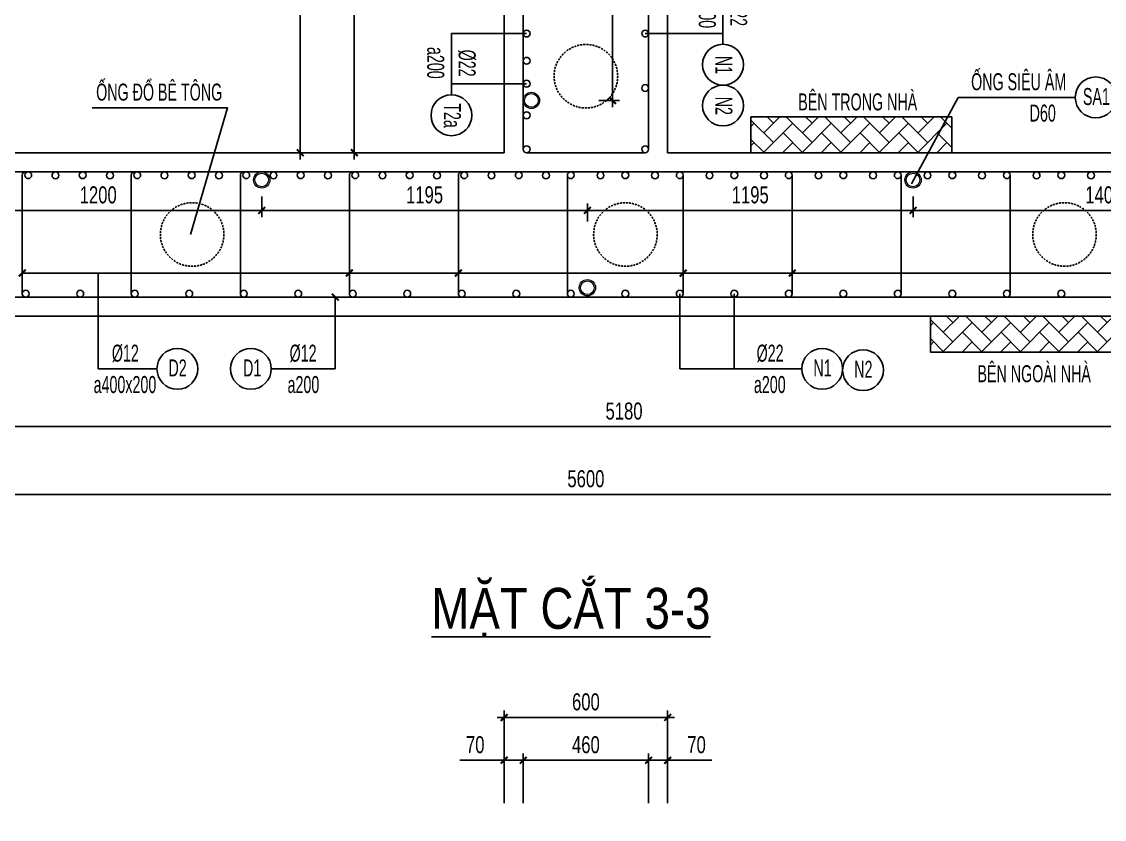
# Model space of a CAD drawing. Header units: millimetres. Extents: x -147841 to 368790, y -162721 to 84261.
# Drawn here: x 252270 to 256243, y -106450 to -103522 of the extents above; entities that cross this region are included whole.
import ezdxf
from ezdxf.enums import TextEntityAlignment as Align

# ---------------------------------------------------------------- set-up
doc = ezdxf.new("R2010")
doc.units = ezdxf.units.MM
doc.header["$LTSCALE"] = 1000
doc.header["$MEASUREMENT"] = 0
doc.header["$PDMODE"] = 1
doc.header["$PDSIZE"] = -10
doc.linetypes.add('HIDDEN', pattern=[0.375, 0.25, -0.125])
doc.layers.get('0').update_dxf_attribs({"linetype": 'CONTINUOUS', "lineweight": 18})
doc.layers.get('DEFPOINTS').update_dxf_attribs({"color": 5, "linetype": 'CONTINUOUS', "lineweight": 18})
for name, color, linetype, lineweight in [('0-THAY', 7, 'CONTINUOUS', 18), ('ccu11-Dim', 8, 'CONTINUOUS', 18), ('DIM', 8, 'CONTINUOUS', 18)]:
    doc.layers.add(name, color=color, linetype=linetype, lineweight=lineweight)
for name, color, linetype in [('ccu11-Hatch', 250, 'CONTINUOUS'), ('ccu11-Manh', 8, 'CONTINUOUS'), ('ccu11-Thep', 4, 'CONTINUOUS'), ('ccu11-Thepdai', 6, 'CONTINUOUS'), ('KC-Cotthep', 8, 'CONTINUOUS'), ('KC-Dim', 8, 'CONTINUOUS'), ('KC-Manh', 8, 'CONTINUOUS'), ('KC-Text', 31, 'CONTINUOUS'), ('KC-Thay', 7, 'CONTINUOUS')]:
    doc.layers.add(name, color=color, linetype=linetype)
doc.styles.add('ARIAL', font='arial.ttf', dxfattribs={"width": 0.7})
doc.styles.add('ccu11-dim', font='vnsimli.shx', dxfattribs={"width": 0.65, "bigfont": 'bigfont.shx'})
doc.dimstyles.new('2.5-25', dxfattribs={"dimscale": 25, "dimtxt": 2.5, "dimasz": 1, "dimexe": 1, "dimexo": 2, "dimgap": 1, "dimtad": 1, "dimdec": 1, "dimrnd": 5, "dimdsep": 46, "dimtxsty": 'ARIAL', "dimblk": 'ARCHTICK', "dimcen": -1, "dimdle": 1, "dimclrd": 256, "dimclre": 256, "dimclrt": 3, "dimadec": 0, "dimazin": 2, "dimtfac": 0.1, "dimtdec": 1, "dimtmove": 0, "dimatfit": 1, "dimldrblk": 'ARCHTICK', "dimfxl": 1, "dimtvp": 0.833333, "dimtfill": 1, "dimtolj": 1, "dimtzin": 12, "dimarcsym": 0})
doc.dimstyles.new('ccu11-100x4', dxfattribs={"dimscale": 100, "dimtxt": 2.5, "dimasz": 1, "dimexe": 1, "dimexo": 2, "dimgap": 1, "dimtad": 1, "dimdec": 0, "dimlfac": 0.25, "dimdsep": 46, "dimtxsty": 'ccu11-dim', "dimblk": 'ARCHTICK', "dimcen": -1, "dimdle": 1, "dimclrd": 256, "dimclre": 256, "dimclrt": 31, "dimadec": 0, "dimazin": 2, "dimtfac": 0.1, "dimtdec": 0, "dimtmove": 0, "dimatfit": 1, "dimldrblk": 'ARCHTICK', "dimfxl": 1, "dimtvp": 0.833333, "dimtolj": 1, "dimtzin": 12, "dimarcsym": 0})

# ---------------------------------------------------------------- blocks, each defined once
blk = doc.blocks.new('_ARCHTICK')
at = {"color": 0, "linetype": 'ByBlock', "const_width": 0.3}
blk.add_lwpolyline([(-0.5, -0.5), (0.5, 0.5)], dxfattribs=at)
blk = doc.blocks.new('*D458')
at = {"layer": 'DEFPOINTS', "color": 0, "linetype": 'ByBlock', "ltscale": 30, "transparency": 16777216}
for p in [(251890.6, -104759.7), (257070.6, -104759.7), (257070.6, -105008.4)]:
    blk.add_point(p, dxfattribs=at)
at = {"layer": 'KC-Dim', "linetype": 'ByBlock', "lineweight": -2, "ltscale": 30, "transparency": 16777216}
for p, q in [((251890.6, -104809.7), (251890.6, -105033.4)), ((257070.6, -104809.7), (257070.6, -105033.4)), ((251865.6, -105008.4), (257095.6, -105008.4))]:
    blk.add_line(p, q, dxfattribs=at)
at = {"layer": 'KC-Dim', "linetype": 'ByBlock', "lineweight": -2, "ltscale": 30, "transparency": 16777216, "xscale": 25, "yscale": 25, "zscale": 25, "rotation": 180}
blk.add_blockref('_ARCHTICK', (251890.6, -105008.4), dxfattribs=at)
at = {"layer": 'KC-Dim', "linetype": 'ByBlock', "lineweight": -2, "ltscale": 30, "transparency": 16777216, "xscale": 25, "yscale": 25, "zscale": 25}
blk.add_blockref('_ARCHTICK', (257070.6, -105008.4), dxfattribs=at)
at = {"layer": 'KC-Dim', "color": 3, "linetype": 'ByBlock', "ltscale": 30, "transparency": 16777216, "insert": (254480.6, -104951.5), "char_height": 62.5, "attachment_point": 5, "style": 'ARIAL', "bg_fill": 3, "box_fill_scale": 1.25, "bg_fill_color": 256, "bg_fill_true_color": 13158600, "bg_fill_transparency": 0}
blk.add_mtext('\\A1;5180', dxfattribs=at)
blk = doc.blocks.new('*D459')
at = {"layer": 'DEFPOINTS', "color": 0, "linetype": 'ByBlock', "ltscale": 30, "transparency": 16777216}
for p in [(251540.6, -104759.7), (257140.6, -104759.7), (257140.6, -105257)]:
    blk.add_point(p, dxfattribs=at)
at = {"layer": 'KC-Dim', "linetype": 'ByBlock', "lineweight": -2, "ltscale": 30, "transparency": 16777216}
for p, q in [((251540.6, -104809.7), (251540.6, -105282)), ((257140.6, -104809.7), (257140.6, -105282)), ((251515.6, -105257), (257165.6, -105257))]:
    blk.add_line(p, q, dxfattribs=at)
at = {"layer": 'KC-Dim', "linetype": 'ByBlock', "lineweight": -2, "ltscale": 30, "transparency": 16777216, "xscale": 25, "yscale": 25, "zscale": 25, "rotation": 180}
blk.add_blockref('_ARCHTICK', (251540.6, -105257), dxfattribs=at)
at = {"layer": 'KC-Dim', "linetype": 'ByBlock', "lineweight": -2, "ltscale": 30, "transparency": 16777216, "xscale": 25, "yscale": 25, "zscale": 25}
blk.add_blockref('_ARCHTICK', (257140.6, -105257), dxfattribs=at)
at = {"layer": 'KC-Dim', "color": 3, "linetype": 'ByBlock', "ltscale": 30, "transparency": 16777216, "insert": (254340.6, -105200.1), "char_height": 62.5, "attachment_point": 5, "style": 'ARIAL', "bg_fill": 3, "box_fill_scale": 1.25, "bg_fill_color": 256, "bg_fill_true_color": 13158600, "bg_fill_transparency": 0}
blk.add_mtext('\\A1;5600', dxfattribs=at)
blk = doc.blocks.new('att_thep_2')
blk.add_circle((-300, 0), 300)
at = {"color": 3, "style": 'ARIAL', "width": 0.6}
blk.add_attdef('DK', text='', height=250, dxfattribs=at).set_placement((467, 105), align=Align.CENTER)
at = {"color": 31, "style": 'ARIAL', "width": 0.6}
blk.add_attdef('SH', text='', height=250, dxfattribs=at).set_placement((-281, -111), align=Align.CENTER)
at = {"color": 2, "style": 'ARIAL', "width": 0.6}
blk.add_attdef('KC', text='', height=250, dxfattribs=at).set_placement((472, -355), align=Align.CENTER)
blk = doc.blocks.new('*U448')
at = {"layer": 'ccu11-Thepdai', "flags": 128}
blk.add_lwpolyline([(50, 230), (-37.5, 230, 0.414214), (-50, 217.5), (-50, -114.4), (-50, -217.5, 0.414214), (-37.5, -230), (50, -230)], format="xyb", dxfattribs=at)
blk = doc.blocks.new('*U449')
at = {"layer": 'DIM', "color": 0, "linetype": 'ByBlock', "lineweight": -2, "transparency": 16777216}
for p in [(0, 0), (400, 0), (800, 0), (1200, 0), (1600, 0)]:
    blk.add_blockref('*U448', p, dxfattribs=at)
blk = doc.blocks.new('*U446')
at = {"layer": 'ccu11-Thepdai', "flags": 128}
blk.add_lwpolyline([(-50, 230), (37.5, 230, -0.414214), (50, 217.5), (50, -114.4), (50, -217.5, -0.414214), (37.5, -230), (-50, -230)], format="xyb", dxfattribs=at)
blk = doc.blocks.new('*U447')
at = {"layer": 'DIM', "color": 0, "linetype": 'ByBlock', "lineweight": -2, "transparency": 16777216}
for p in [(0, 0), (400, 0), (800, 0), (1200, 0), (1600, 0)]:
    blk.add_blockref('*U446', p, dxfattribs=at)
blk = doc.blocks.new('*D1504')
at = {"layer": 'DEFPOINTS', "color": 0, "linetype": 'ByBlock', "ltscale": 30, "transparency": 16777216}
for p in [(222151.3, -97642), (222151.3, -97743.7), (220951.3, -97830)]:
    blk.add_point(p, dxfattribs=at)
at = {"layer": 'KC-Dim', "linetype": 'ByBlock', "lineweight": -2, "ltscale": 30, "transparency": 16777216}
for p, q in [((222151.3, -97692), (222151.3, -97768.7)), ((220951.3, -97780), (220951.3, -97718.7)), ((220926.3, -97743.7), (222176.3, -97743.7))]:
    blk.add_line(p, q, dxfattribs=at)
at = {"layer": 'KC-Dim', "linetype": 'ByBlock', "lineweight": -2, "ltscale": 30, "transparency": 16777216, "xscale": 25, "yscale": 25, "zscale": 25, "rotation": 180}
blk.add_blockref('_ARCHTICK', (220951.3, -97743.7), dxfattribs=at)
at = {"layer": 'KC-Dim', "linetype": 'ByBlock', "lineweight": -2, "ltscale": 30, "transparency": 16777216, "xscale": 25, "yscale": 25, "zscale": 25}
blk.add_blockref('_ARCHTICK', (222151.3, -97743.7), dxfattribs=at)
at = {"layer": 'KC-Dim', "color": 3, "linetype": 'ByBlock', "ltscale": 30, "transparency": 16777216, "insert": (221551.3, -97686.8), "char_height": 62.5, "attachment_point": 5, "style": 'ARIAL', "bg_fill": 3, "box_fill_scale": 1.25, "bg_fill_color": 256, "bg_fill_true_color": 13158600, "bg_fill_transparency": 0}
blk.add_mtext('\\A1;1200', dxfattribs=at)
blk = doc.blocks.new('*D1505')
at = {"layer": 'DEFPOINTS', "color": 0, "linetype": 'ByBlock', "ltscale": 30, "transparency": 16777216}
for p in [(222151.3, -97642), (223346.3, -97743.7), (223346.3, -97833.7)]:
    blk.add_point(p, dxfattribs=at)
at = {"layer": 'KC-Dim', "linetype": 'ByBlock', "lineweight": -2, "ltscale": 30, "transparency": 16777216}
for p, q in [((222151.3, -97692), (222151.3, -97768.7)), ((223346.3, -97783.7), (223346.3, -97718.7)), ((222126.3, -97743.7), (223371.3, -97743.7))]:
    blk.add_line(p, q, dxfattribs=at)
at = {"layer": 'KC-Dim', "linetype": 'ByBlock', "lineweight": -2, "ltscale": 30, "transparency": 16777216, "xscale": 25, "yscale": 25, "zscale": 25, "rotation": 180}
blk.add_blockref('_ARCHTICK', (222151.3, -97743.7), dxfattribs=at)
at = {"layer": 'KC-Dim', "linetype": 'ByBlock', "lineweight": -2, "ltscale": 30, "transparency": 16777216, "xscale": 25, "yscale": 25, "zscale": 25}
blk.add_blockref('_ARCHTICK', (223346.3, -97743.7), dxfattribs=at)
at = {"layer": 'KC-Dim', "color": 3, "linetype": 'ByBlock', "ltscale": 30, "transparency": 16777216, "insert": (222748.8, -97686.8), "char_height": 62.5, "attachment_point": 5, "style": 'ARIAL', "bg_fill": 3, "box_fill_scale": 1.25, "bg_fill_color": 256, "bg_fill_true_color": 13158600, "bg_fill_transparency": 0}
blk.add_mtext('\\A1;1195', dxfattribs=at)
blk = doc.blocks.new('*D1506')
at = {"layer": 'DEFPOINTS', "color": 0, "linetype": 'ByBlock', "ltscale": 30, "transparency": 16777216}
for p in [(224541.3, -97642), (224541.3, -97743.7), (223346.3, -97833.7)]:
    blk.add_point(p, dxfattribs=at)
at = {"layer": 'KC-Dim', "linetype": 'ByBlock', "lineweight": -2, "ltscale": 30, "transparency": 16777216}
for p, q in [((224541.3, -97692), (224541.3, -97768.7)), ((223346.3, -97783.7), (223346.3, -97718.7)), ((223321.3, -97743.7), (224566.3, -97743.7))]:
    blk.add_line(p, q, dxfattribs=at)
at = {"layer": 'KC-Dim', "linetype": 'ByBlock', "lineweight": -2, "ltscale": 30, "transparency": 16777216, "xscale": 25, "yscale": 25, "zscale": 25, "rotation": 180}
blk.add_blockref('_ARCHTICK', (223346.3, -97743.7), dxfattribs=at)
at = {"layer": 'KC-Dim', "linetype": 'ByBlock', "lineweight": -2, "ltscale": 30, "transparency": 16777216, "xscale": 25, "yscale": 25, "zscale": 25}
blk.add_blockref('_ARCHTICK', (224541.3, -97743.7), dxfattribs=at)
at = {"layer": 'KC-Dim', "color": 3, "linetype": 'ByBlock', "ltscale": 30, "transparency": 16777216, "insert": (223943.8, -97686.8), "char_height": 62.5, "attachment_point": 5, "style": 'ARIAL', "bg_fill": 3, "box_fill_scale": 1.25, "bg_fill_color": 256, "bg_fill_true_color": 13158600, "bg_fill_transparency": 0}
blk.add_mtext('\\A1;1195', dxfattribs=at)
blk = doc.blocks.new('*D1507')
at = {"layer": 'DEFPOINTS', "color": 0, "linetype": 'ByBlock', "ltscale": 30, "transparency": 16777216}
for p in [(224541.3, -97642), (225941.3, -97743.7), (225941.3, -97833.7)]:
    blk.add_point(p, dxfattribs=at)
at = {"layer": 'KC-Dim', "linetype": 'ByBlock', "lineweight": -2, "ltscale": 30, "transparency": 16777216}
for p, q in [((224541.3, -97692), (224541.3, -97768.7)), ((225941.3, -97783.7), (225941.3, -97718.7)), ((224516.3, -97743.7), (225966.3, -97743.7))]:
    blk.add_line(p, q, dxfattribs=at)
at = {"layer": 'KC-Dim', "linetype": 'ByBlock', "lineweight": -2, "ltscale": 30, "transparency": 16777216, "xscale": 25, "yscale": 25, "zscale": 25, "rotation": 180}
blk.add_blockref('_ARCHTICK', (224541.3, -97743.7), dxfattribs=at)
at = {"layer": 'KC-Dim', "linetype": 'ByBlock', "lineweight": -2, "ltscale": 30, "transparency": 16777216, "xscale": 25, "yscale": 25, "zscale": 25}
blk.add_blockref('_ARCHTICK', (225941.3, -97743.7), dxfattribs=at)
at = {"layer": 'KC-Dim', "color": 3, "linetype": 'ByBlock', "ltscale": 30, "transparency": 16777216, "insert": (225241.3, -97686.8), "char_height": 62.5, "attachment_point": 5, "style": 'ARIAL', "bg_fill": 3, "box_fill_scale": 1.25, "bg_fill_color": 256, "bg_fill_true_color": 13158600, "bg_fill_transparency": 0}
blk.add_mtext('\\A1;1400', dxfattribs=at)
blk = doc.blocks.new('A$C260038B3')
at = {"layer": '0-THAY', "linetype": 'Continuous'}
for radius in [120, 100]:
    blk.add_circle((0, 0), radius, dxfattribs=at)
blk = doc.blocks.new('*U444')
at = {"layer": 'ccu11-Thep'}
blk.add_circle((0, 0), 12.5, dxfattribs=at)
blk = doc.blocks.new('*U445')
at = {"layer": 'KC-Dim', "color": 0, "linetype": 'ByBlock', "lineweight": -2, "transparency": 16777216}
for p in [(0, 0), (200, 0), (400, 0), (600, 0), (800, 0), (1000, 0), (1200, 0), (1400, 0), (1600, 0), (1800, 0), (2000, 0), (2200, 0), (2400, 0), (2600, 0), (2800, 0), (3000, 0), (3200, 0), (3400, 0), (3600, 0), (3800, 0), (4000, 0), (4200, 0), (4400, 0), (4600, 0), (4800, 0)]:
    blk.add_blockref('*U444', p, dxfattribs=at)
blk = doc.blocks.new('*D472')
at = {"layer": 'DEFPOINTS', "color": 0, "linetype": 'ByBlock', "ltscale": 30, "transparency": 16777216}
for p in [(253766.4, -102152.8), (253490.8, -104002.8), (253766.4, -104002.8)]:
    blk.add_point(p, dxfattribs=at)
at = {"layer": 'KC-Dim', "linetype": 'ByBlock', "lineweight": -2, "ltscale": 30, "transparency": 16777216}
for p, q in [((253490.8, -102127.8), (253490.8, -104027.8)), ((253716.4, -102152.8), (253465.8, -102152.8)), ((253716.4, -104002.8), (253465.8, -104002.8))]:
    blk.add_line(p, q, dxfattribs=at)
at = {"layer": 'KC-Dim', "linetype": 'ByBlock', "lineweight": -2, "ltscale": 30, "transparency": 16777216, "xscale": 25, "yscale": 25, "zscale": 25}
for p, rotation in [((253490.8, -102152.8), 90), ((253490.8, -104002.8), 270)]:
    blk.add_blockref('_ARCHTICK', p, dxfattribs=dict(at, rotation=rotation))
at = {"layer": 'KC-Dim', "color": 3, "linetype": 'ByBlock', "ltscale": 30, "transparency": 16777216, "insert": (253433.9, -103077.8), "char_height": 62.5, "attachment_point": 5, "rotation": 90, "style": 'ARIAL', "bg_fill": 3, "box_fill_scale": 1.25, "bg_fill_color": 256, "bg_fill_true_color": 13158600, "bg_fill_transparency": 0}
blk.add_mtext('\\A1;1850', dxfattribs=at)
blk = doc.blocks.new('*D473')
at = {"layer": 'DEFPOINTS', "color": 0, "ltscale": 3000, "transparency": 16777216}
for p in [(253766.4, -101802.8), (253292.2, -104002.8), (253766.4, -104002.8)]:
    blk.add_point(p, dxfattribs=at)
at = {"layer": 'DIM', "lineweight": -2, "ltscale": 3000, "transparency": 16777216}
for p, q in [((253292.2, -101777.8), (253292.2, -104027.8)), ((253716.4, -101802.8), (253267.2, -101802.8)), ((253716.4, -104002.8), (253267.2, -104002.8))]:
    blk.add_line(p, q, dxfattribs=at)
at = {"layer": 'DIM', "lineweight": -2, "ltscale": 3000, "transparency": 16777216, "xscale": 25, "yscale": 25, "zscale": 25}
for p, rotation in [((253292.2, -101802.8), 90), ((253292.2, -104002.8), 270)]:
    blk.add_blockref('_ARCHTICK', p, dxfattribs=dict(at, rotation=rotation))
at = {"layer": 'DIM', "color": 3, "ltscale": 3000, "transparency": 16777216, "insert": (253235.3, -102902.8), "char_height": 62.5, "attachment_point": 5, "rotation": 90, "style": 'ARIAL', "bg_fill": 3, "box_fill_scale": 1.25, "bg_fill_color": 256, "bg_fill_true_color": 13158600, "bg_fill_transparency": 0}
blk.add_mtext('\\A1;2200', dxfattribs=at)
blk = doc.blocks.new('*D475')
at = {"layer": 'DEFPOINTS', "color": 0, "linetype": 'ByBlock', "ltscale": 30, "transparency": 16777216}
for p in [(254540.6, -102912.3), (254338.2, -103810.9), (254438.3, -103810.9)]:
    blk.add_point(p, dxfattribs=at)
at = {"layer": 'KC-Dim', "linetype": 'ByBlock', "lineweight": -2, "ltscale": 30, "transparency": 16777216}
for p, q in [((254438.3, -102887.3), (254438.3, -103835.9)), ((254490.6, -102912.3), (254413.3, -102912.3)), ((254388.2, -103810.9), (254463.3, -103810.9))]:
    blk.add_line(p, q, dxfattribs=at)
at = {"layer": 'KC-Dim', "linetype": 'ByBlock', "lineweight": -2, "ltscale": 30, "transparency": 16777216, "xscale": 25, "yscale": 25, "zscale": 25}
for p, rotation in [((254438.3, -102912.3), 90), ((254438.3, -103810.9), 270)]:
    blk.add_blockref('_ARCHTICK', p, dxfattribs=dict(at, rotation=rotation))
at = {"layer": 'KC-Dim', "color": 3, "linetype": 'ByBlock', "ltscale": 30, "transparency": 16777216, "insert": (254381.4, -103361.6), "char_height": 62.5, "attachment_point": 5, "rotation": 90, "style": 'ARIAL', "bg_fill": 3, "box_fill_scale": 1.25, "bg_fill_color": 256, "bg_fill_true_color": 13158600, "bg_fill_transparency": 0}
blk.add_mtext('\\A1;900', dxfattribs=at)
blk = doc.blocks.new('*D500')
at = {"layer": 'DEFPOINTS', "color": 0, "linetype": 'ByBlock', "ltscale": 30, "transparency": 16777216}
for p in [(254640.6, -106076), (254040.6, -106440.5), (254640.6, -106440.5)]:
    blk.add_point(p, dxfattribs=at)
at = {"layer": 'KC-Dim', "linetype": 'ByBlock', "lineweight": -2, "ltscale": 30, "transparency": 16777216}
for p, q in [((254040.6, -106390.5), (254040.6, -106051)), ((254640.6, -106390.5), (254640.6, -106051)), ((254015.6, -106076), (254665.6, -106076))]:
    blk.add_line(p, q, dxfattribs=at)
at = {"layer": 'KC-Dim', "linetype": 'ByBlock', "lineweight": -2, "ltscale": 30, "transparency": 16777216, "xscale": 25, "yscale": 25, "zscale": 25, "rotation": 180}
blk.add_blockref('_ARCHTICK', (254040.6, -106076), dxfattribs=at)
at = {"layer": 'KC-Dim', "linetype": 'ByBlock', "lineweight": -2, "ltscale": 30, "transparency": 16777216, "xscale": 25, "yscale": 25, "zscale": 25}
blk.add_blockref('_ARCHTICK', (254640.6, -106076), dxfattribs=at)
at = {"layer": 'KC-Dim', "color": 3, "linetype": 'ByBlock', "ltscale": 30, "transparency": 16777216, "insert": (254340.6, -106019.1), "char_height": 62.5, "attachment_point": 5, "style": 'ARIAL', "bg_fill": 3, "box_fill_scale": 1.25, "bg_fill_color": 256, "bg_fill_true_color": 13158600, "bg_fill_transparency": 0}
blk.add_mtext('\\A1;600', dxfattribs=at)
blk = doc.blocks.new('*D501')
at = {"layer": 'DEFPOINTS', "color": 0, "linetype": 'ByBlock', "ltscale": 30, "transparency": 16777216}
for p in [(254110.6, -106233.2), (254110.6, -106440.5), (254570.6, -106440.5)]:
    blk.add_point(p, dxfattribs=at)
at = {"layer": 'KC-Dim', "linetype": 'ByBlock', "lineweight": -2, "ltscale": 30, "transparency": 16777216}
for p, q in [((254595.6, -106233.2), (254085.6, -106233.2)), ((254110.6, -106390.5), (254110.6, -106208.2)), ((254570.6, -106390.5), (254570.6, -106208.2))]:
    blk.add_line(p, q, dxfattribs=at)
at = {"layer": 'KC-Dim', "linetype": 'ByBlock', "lineweight": -2, "ltscale": 30, "transparency": 16777216, "xscale": 25, "yscale": 25, "zscale": 25, "rotation": 180}
blk.add_blockref('_ARCHTICK', (254110.6, -106233.2), dxfattribs=at)
at = {"layer": 'KC-Dim', "linetype": 'ByBlock', "lineweight": -2, "ltscale": 30, "transparency": 16777216, "xscale": 25, "yscale": 25, "zscale": 25}
blk.add_blockref('_ARCHTICK', (254570.6, -106233.2), dxfattribs=at)
at = {"layer": 'KC-Dim', "color": 3, "linetype": 'ByBlock', "ltscale": 30, "transparency": 16777216, "insert": (254340.6, -106176.2), "char_height": 62.5, "attachment_point": 5, "style": 'ARIAL', "bg_fill": 3, "box_fill_scale": 1.25, "bg_fill_color": 256, "bg_fill_true_color": 13158600, "bg_fill_transparency": 0}
blk.add_mtext('\\A1;460', dxfattribs=at)
blk = doc.blocks.new('*D502')
at = {"layer": 'DEFPOINTS', "color": 0, "linetype": 'ByBlock', "ltscale": 30, "transparency": 16777216}
for p in [(254640.6, -106233.2), (254570.6, -106440.5), (254640.6, -106440.5)]:
    blk.add_point(p, dxfattribs=at)
at = {"layer": 'KC-Dim', "linetype": 'ByBlock', "lineweight": -2, "ltscale": 30, "transparency": 16777216}
for p, q in [((254570.6, -106233.2), (254545.6, -106233.2)), ((254570.6, -106390.5), (254570.6, -106208.2)), ((254570.6, -106233.2), (254640.6, -106233.2)), ((254640.6, -106390.5), (254640.6, -106208.2)), ((254640.6, -106233.2), (254802.8, -106233.2))]:
    blk.add_line(p, q, dxfattribs=at)
at = {"layer": 'KC-Dim', "linetype": 'ByBlock', "lineweight": -2, "ltscale": 30, "transparency": 16777216, "xscale": 25, "yscale": 25, "zscale": 25}
blk.add_blockref('_ARCHTICK', (254570.6, -106233.2), dxfattribs=at)
at = {"layer": 'KC-Dim', "linetype": 'ByBlock', "lineweight": -2, "ltscale": 30, "transparency": 16777216, "xscale": 25, "yscale": 25, "zscale": 25, "rotation": 180}
blk.add_blockref('_ARCHTICK', (254640.6, -106233.2), dxfattribs=at)
at = {"layer": 'KC-Dim', "color": 3, "linetype": 'ByBlock', "ltscale": 30, "transparency": 16777216, "insert": (254746.7, -106176.2), "char_height": 62.5, "attachment_point": 5, "style": 'ARIAL', "bg_fill": 3, "box_fill_scale": 1.25, "bg_fill_color": 256, "bg_fill_true_color": 13158600, "bg_fill_transparency": 0}
blk.add_mtext('\\A1;70', dxfattribs=at)
blk = doc.blocks.new('*D503')
at = {"layer": 'DEFPOINTS', "color": 0, "linetype": 'ByBlock', "ltscale": 30, "transparency": 16777216}
for p in [(254040.6, -106233.2), (254040.6, -106440.5), (254110.6, -106440.5)]:
    blk.add_point(p, dxfattribs=at)
at = {"layer": 'KC-Dim', "linetype": 'ByBlock', "lineweight": -2, "ltscale": 30, "transparency": 16777216}
for p, q in [((254040.6, -106233.2), (253878.4, -106233.2)), ((254040.6, -106390.5), (254040.6, -106208.2)), ((254110.6, -106233.2), (254040.6, -106233.2)), ((254110.6, -106390.5), (254110.6, -106208.2)), ((254110.6, -106233.2), (254135.6, -106233.2))]:
    blk.add_line(p, q, dxfattribs=at)
at = {"layer": 'KC-Dim', "linetype": 'ByBlock', "lineweight": -2, "ltscale": 30, "transparency": 16777216, "xscale": 25, "yscale": 25, "zscale": 25}
blk.add_blockref('_ARCHTICK', (254040.6, -106233.2), dxfattribs=at)
at = {"layer": 'KC-Dim', "linetype": 'ByBlock', "lineweight": -2, "ltscale": 30, "transparency": 16777216, "xscale": 25, "yscale": 25, "zscale": 25, "rotation": 180}
blk.add_blockref('_ARCHTICK', (254110.6, -106233.2), dxfattribs=at)
at = {"layer": 'KC-Dim', "color": 3, "linetype": 'ByBlock', "ltscale": 30, "transparency": 16777216, "insert": (253934.5, -106176.2), "char_height": 62.5, "attachment_point": 5, "style": 'ARIAL', "bg_fill": 3, "box_fill_scale": 1.25, "bg_fill_color": 256, "bg_fill_true_color": 13158600, "bg_fill_transparency": 0}
blk.add_mtext('\\A1;70', dxfattribs=at)
blk = doc.blocks.new('saw6-56')
at = {"layer": 'ccu11-Dim', "ltscale": 3000, "xscale": 0.25, "yscale": 0.25, "zscale": 0.25}
for p in [(220951.28, -98031.45), (223346.28, -98027.45), (225941.28, -98031.74)]:
    blk.add_blockref('A$C260038B3', p, dxfattribs=at)
at = {"layer": 'KC-Dim', "linetype": 'ByBlock', "ltscale": 30}
dim = blk.add_linear_dim(base=(222151.28, -97743.7), p1=(220951.28, -97829.95), p2=(222151.28, -97642.01), dimstyle='2.5-25', dxfattribs=at)
dim.commit()
dim.dimension.update_dxf_attribs({"geometry": '*D1504', "text_midpoint": (221551.28, -97686.79)})
dim = blk.add_linear_dim(base=(223346.28, -97743.7), p1=(222151.28, -97642.01), p2=(223346.28, -97833.73), dimstyle='2.5-25', dxfattribs=at)
dim.commit()
dim.dimension.update_dxf_attribs({"geometry": '*D1505', "text_midpoint": (222748.78, -97686.79)})
at = {"layer": 'ccu11-Dim', "ltscale": 3000, "xscale": 0.25, "yscale": 0.25, "zscale": 0.25}
blk.add_blockref('A$C260038B3', (222151.28, -97631.73), dxfattribs=at)
at = {"layer": 'KC-Dim', "linetype": 'ByBlock', "ltscale": 30}
dim = blk.add_linear_dim(base=(224541.28, -97743.7), p1=(223346.28, -97833.73), p2=(224541.28, -97642.01), dimstyle='2.5-25', dxfattribs=at)
dim.commit()
dim.dimension.update_dxf_attribs({"geometry": '*D1506', "text_midpoint": (223943.78, -97686.79)})
dim = blk.add_linear_dim(base=(225941.28, -97743.7), p1=(224541.28, -97642.01), p2=(225941.28, -97833.72), dimstyle='2.5-25', dxfattribs=at)
dim.commit()
dim.dimension.update_dxf_attribs({"geometry": '*D1507', "text_midpoint": (225241.28, -97686.79)})
at = {"layer": 'ccu11-Dim', "ltscale": 3000, "xscale": 0.25, "yscale": 0.25, "zscale": 0.25}
blk.add_blockref('A$C260038B3', (224541.28, -97631.73), dxfattribs=at)

msp = doc.modelspace()

# ---------------------------------------------------------------- hatches: boundary and pattern name
at = {"layer": 'ccu11-Hatch', "ltscale": 3000}
h = msp.add_hatch(dxfattribs=at)
h.set_pattern_fill('AR-HBONE', color=256, scale=12.5, style=0)
h.set_pattern_definition([(315, (187889.105, -91768.06), (6e-15, -70.710678), [150, -50]), (225, (187924.46, -91803.416), (6e-15, -70.710678), [150, -50])])
h.paths.add_polyline_path([(255683.1, -104002.81), (254946.35, -104002.81), (254946.35, -103871.21), (255683.1, -103871.21)])
h = msp.add_hatch(dxfattribs=at)
h.set_pattern_fill('AR-HBONE', color=256, scale=12.5, style=0)
h.set_pattern_definition([(315, (188547.44, -92499.66), (6e-15, -70.710678), [150, -50]), (225, (188582.794, -92535.014), (6e-15, -70.710678), [150, -50])])
h.paths.add_polyline_path([(256341.44, -104734.41), (255604.69, -104734.41), (255604.69, -104602.81), (256341.44, -104602.81)])

# ---------------------------------------------------------------- linework, layer by layer
for points in [[(254946.35, -104002.81), (255683.1, -104002.81), (255683.1, -103871.21), (254946.35, -103871.21)], [(255604.69, -104734.41), (256341.44, -104734.41), (256341.44, -104602.81), (255604.69, -104602.81)]]:
    msp.add_lwpolyline(points, close=True, dxfattribs=at)
at = {"layer": 'ccu11-Manh'}
msp.add_lwpolyline([(252890.05, -104302.81), (253025.52, -103838.47), (252528.99, -103838.47)], dxfattribs=at)
at = {"layer": 'ccu11-Thep'}
for centre in [(254123.09, -103565.31), (254123.09, -103665.31), (254123.09, -103749.37), (254123.09, -103865.31), (254123.09, -103990.31), (254558.09, -103990.31)]:
    msp.add_circle(centre, 12.5, dxfattribs=at)
at = {"layer": 'ccu11-Thep', "linetype": 'HIDDEN', "ltscale": 0.03}
for centre in [(254340.59, -103722), (252895.63, -104302.81, 242.3), (254485.59, -104302.81), (256096.81, -104302.81, 242.3)]:
    msp.add_circle(centre, 116.6, dxfattribs=at)
at = {"layer": 'ccu11-Thepdai'}
for points in [[(254110.59, -102165.31), (254110.59, -103990.31, 0.4142136), (254123.09, -104002.81), (254558.09, -104002.81, 0.4142136), (254570.59, -103990.31), (254570.59, -102165.31, 0.4142136), (254558.09, -102152.81), (254123.09, -102152.81, 0.4142136)], [(251903.09, -104532.81), (254685.09, -104532.81, 0.4142136), (254697.59, -104520.31), (254697.59, -104085.31, 0.4142136), (254685.09, -104072.81), (251903.09, -104072.81, 0.4142136), (251890.59, -104085.31), (251890.59, -104520.31, 0.4142136)], [(254285.09, -104532.81), (257058.09, -104532.81, 0.4142136), (257070.59, -104520.31), (257070.59, -104085.31, 0.4142136), (257058.09, -104072.81), (254285.09, -104072.81, 0.4142136), (254272.59, -104085.31), (254272.59, -104520.31, 0.4142136)]]:
    msp.add_lwpolyline(points, format="xyb", close=True, dxfattribs=at)
at = {"layer": 'KC-Thay', "ltscale": 3000}
for p, q in [((253742.38, -104072.81), (254125.94, -104072.81)), ((253794.13, -104532.81), (254567.34, -104532.81))]:
    msp.add_line(p, q, dxfattribs=at)
at = {"layer": 'KC-Thay', "flags": 128}
msp.add_lwpolyline([(254340.59, -104602.81), (251540.59, -104602.81), (251540.59, -104517.81), (251720.59, -104482.81), (251720.59, -104122.81), (251540.59, -104087.81), (251540.59, -104002.81), (254040.59, -104002.81), (254040.59, -101802.81), (254125.59, -101802.81), (254160.59, -101982.81), (254520.59, -101982.81), (254555.59, -101802.81), (254640.59, -101802.81), (254640.59, -104002.81), (257140.59, -104002.81), (257140.59, -104087.81), (257320.59, -104122.81), (257320.59, -104482.81), (257140.59, -104517.81), (257140.59, -104602.81), (254040.59, -104602.81)], dxfattribs=at)

# ---------------------------------------------------------------- block references
at = {"layer": 'ccu11-Dim', "ltscale": 3000, "xscale": 0.25, "yscale": 0.25, "zscale": 0.25, "rotation": 270}
msp.add_blockref('A$C260038B3', (254140.59, -103810.91), dxfattribs=at)
at = {"layer": 'DIM'}
for name, p in [('*U449', (252322.59, -104302.81)), ('*U447', (255047.59, -104302.81))]:
    msp.add_blockref(name, p, dxfattribs=at)
at = {"layer": 'KC-Cotthep'}
ref = msp.add_blockref('att_thep_2', (254843.63, -103604.62), dxfattribs=dict(at, xscale=-0.25, yscale=0.25, zscale=0.25, rotation=270))
ref.add_attrib('KC', 'a200', dxfattribs={"layer": '0', "color": 2, "height": 62.5, "rotation": 270, "style": 'ARIAL', "width": 0.6}).set_placement((254754.8, -103487.27), align=Align.CENTER)
ref.add_attrib('DK', '%%C22', dxfattribs={"layer": '0', "color": 2, "height": 62.5, "rotation": 270, "style": 'ARIAL', "width": 0.6}).set_placement((254869.98, -103488.36), align=Align.CENTER)
ref.add_attrib('SH', 'N1', dxfattribs={"layer": '0', "color": 31, "height": 62.5, "rotation": 270, "style": 'ARIAL', "width": 0.6}).set_placement((254815.76, -103680.65), align=Align.CENTER)
ref = msp.add_blockref('att_thep_2', (256136.37, -103799.77), dxfattribs=dict(at, xscale=-0.25, yscale=0.25, zscale=0.25))
ref.add_attrib('KC', 'D60', dxfattribs={"layer": '0', "color": 2, "height": 62.5, "style": 'ARIAL', "width": 0.6}).set_placement((256016.87, -103888.59), align=Align.CENTER)
ref.add_attrib('DK', 'ỐNG SIÊU ÂM', dxfattribs={"layer": '0', "color": 15, "height": 62.5, "style": 'ARIAL', "width": 0.6}).set_placement((255928.74, -103773.42), align=Align.CENTER)
ref.add_attrib('SH', 'SA1', dxfattribs={"layer": '0', "color": 31, "height": 62.5, "style": 'ARIAL', "width": 0.6}).set_placement((256213.88, -103827.64), align=Align.CENTER)
ref = msp.add_blockref('att_thep_2', (254843.63, -103754.62), dxfattribs=dict(at, xscale=-0.25, yscale=0.25, zscale=0.25, rotation=270))
ref.add_attrib('SH', 'N2', dxfattribs={"layer": '0', "color": 31, "height": 62.5, "rotation": 270, "style": 'ARIAL', "width": 0.6}).set_placement((254815.76, -103830.65), align=Align.CENTER)

# ---------------------------------------------------------------- texts
at = {"layer": 'KC-Text', "color": 1, "style": 'ARIAL', "width": 0.6}
msp.add_text('ỐNG ĐỔ BÊ TÔNG', height=62.5, dxfattribs=at).set_placement((252543.43, -103811.45))
msp.add_text('BÊN TRONG NHÀ', height=62.5, dxfattribs=at).set_placement((255338.09, -103847.41), align=Align.CENTER)
at = {"layer": 'KC-Text', "color": 3, "style": 'ARIAL', "width": 0.8}
msp.add_text('%%UMẶT CẮT 3-3', height=150, dxfattribs=at).set_placement((254285.77, -105750.45), align=Align.CENTER)

# ---------------------------------------------------------------- dimensions: what is measured, and where the dimension line sits
at = {"layer": 'KC-Dim', "linetype": 'ByBlock', "ltscale": 30}
for base, p1, p2, picture, middle in [((257070.59, -105008.43), (251890.59, -104759.71), (257070.59, -104759.71), '*D458', (254480.59, -104951.52)), ((254640.59, -106076), (254040.59, -106440.51), (254640.59, -106440.51), '*D500', (254340.59, -106019.09))]:
    dim = msp.add_linear_dim(base=base, p1=p1, p2=p2, dimstyle='2.5-25', dxfattribs=at)
    dim.commit()
    dim.dimension.update_dxf_attribs({"geometry": picture, "text_midpoint": middle})

# ---------------------------------------------------------------- leaders
at = {"layer": 'ccu11-Manh', "ltscale": 10}
for points in [[(254123.09, -103565.31), (253847.21, -103565.31), (253847.21, -103790.22)], [(254123.09, -103749.37), (253847.21, -103749.37), (253847.21, -103774.32)], [(255535.58, -104117.24), (255707.09, -103799.77), (256136.37, -103799.77)]]:
    msp.add_leader(points, dimstyle='ccu11-100x4', override={"dimgap": 1, "dimtad": 0, "dimldrblk": 'None'}, dxfattribs=at)

# ---------------------------------------------------------------- next in the draw order: dimensions: what is measured, and where the dimension line sits
at = {"layer": 'KC-Dim', "linetype": 'ByBlock', "ltscale": 30}
for base, p1, p2, picture, middle in [((253490.79, -104002.81), (253766.42, -102152.81), (253766.42, -104002.81), '*D472', (253433.88, -103077.81)), ((254438.29, -103810.91), (254540.59, -102912.27), (254338.22, -103810.91), '*D475', (254381.38, -103361.59))]:
    dim = msp.add_linear_dim(base=base, p1=p1, p2=p2, angle=270, dimstyle='2.5-25', dxfattribs=at)
    dim.commit()
    dim.dimension.update_dxf_attribs({"geometry": picture, "text_midpoint": middle})
for base, p1, p2, picture, middle in [((257140.59, -105256.98), (251540.59, -104759.71), (257140.59, -104759.71), '*D459', (254340.59, -105200.07)), ((254110.59, -106233.15), (254570.59, -106440.51), (254110.59, -106440.51), '*D501', (254340.59, -106176.24))]:
    dim = msp.add_linear_dim(base=base, p1=p1, p2=p2, dimstyle='2.5-25', dxfattribs=at)
    dim.commit()
    dim.dimension.update_dxf_attribs({"geometry": picture, "text_midpoint": middle})

# ---------------------------------------------------------------- next in the draw order: linework, layer by layer
at = {"layer": 'ccu11-Thep'}
for centre in [(254558.09, -103565.31), (254558.09, -103765.31)]:
    msp.add_circle(centre, 12.5, dxfattribs=at)

# ---------------------------------------------------------------- next in the draw order: block references
at = {"layer": 'KC-Cotthep'}
ref = msp.add_blockref('att_thep_2', (252766.58, -104796.18), dxfattribs=dict(at, xscale=-0.25, yscale=0.25, zscale=0.25))
ref.add_attrib('KC', 'a400x200', dxfattribs={"layer": '0', "color": 2, "height": 62.5, "style": 'ARIAL', "width": 0.6}).set_placement((252649.22, -104885.01), align=Align.CENTER)
ref.add_attrib('DK', '%%C12', dxfattribs={"layer": '0', "color": 215, "height": 62.5, "style": 'ARIAL', "width": 0.6}).set_placement((252650.57, -104769.83), align=Align.CENTER)
ref.add_attrib('SH', 'D2', dxfattribs={"layer": '0', "color": 31, "height": 62.5, "style": 'ARIAL', "width": 0.6}).set_placement((252842.4, -104824.05), align=Align.CENTER)
ref = msp.add_blockref('att_thep_2', (253186.17, -104796.18), dxfattribs=dict(at, xscale=0.25, yscale=0.25, zscale=0.25))
ref.add_attrib('KC', 'a200', dxfattribs={"layer": '0', "color": 2, "height": 62.5, "style": 'ARIAL', "width": 0.6}).set_placement((253304.14, -104885.01), align=Align.CENTER)
ref.add_attrib('DK', '%%C12', dxfattribs={"layer": '0', "color": 215, "height": 62.5, "style": 'ARIAL', "width": 0.6}).set_placement((253302.82, -104769.83), align=Align.CENTER)
ref.add_attrib('SH', 'D1', dxfattribs={"layer": '0', "color": 31, "height": 62.5, "style": 'ARIAL', "width": 0.6}).set_placement((253115.92, -104824.05), align=Align.CENTER)
ref = msp.add_blockref('att_thep_2', (255132.73, -104796.18), dxfattribs=dict(at, xscale=-0.25, yscale=0.25, zscale=0.25))
ref.add_attrib('KC', 'a200', dxfattribs={"layer": '0', "color": 2, "height": 62.5, "style": 'ARIAL', "width": 0.6}).set_placement((255015.38, -104885.01), align=Align.CENTER)
ref.add_attrib('DK', '%%C22', dxfattribs={"layer": '0', "color": 2, "height": 62.5, "style": 'ARIAL', "width": 0.6}).set_placement((255016.47, -104769.83), align=Align.CENTER)
ref.add_attrib('SH', 'N1', dxfattribs={"layer": '0', "color": 31, "height": 62.5, "style": 'ARIAL', "width": 0.6}).set_placement((255208.76, -104824.05), align=Align.CENTER)
ref = msp.add_blockref('att_thep_2', (255282.55, -104801.16), dxfattribs=dict(at, xscale=-0.25, yscale=0.25, zscale=0.25))
ref.add_attrib('SH', 'N2', dxfattribs={"layer": '0', "color": 31, "height": 62.5, "style": 'ARIAL', "width": 0.6}).set_placement((255358.57, -104829.03), align=Align.CENTER)

# ---------------------------------------------------------------- next in the draw order: texts
at = {"layer": 'KC-Text', "color": 1, "style": 'ARIAL', "width": 0.6}
msp.add_text('BÊN NGOÀI NHÀ', height=62.5, dxfattribs=at).set_placement((255985.5, -104845.28), align=Align.CENTER)

# ---------------------------------------------------------------- next in the draw order: dimensions: what is measured, and where the dimension line sits
at = {"layer": 'DIM', "ltscale": 3000}
dim = msp.add_linear_dim(base=(253292.24, -104002.81), p1=(253766.42, -101802.81), p2=(253766.42, -104002.81), angle=270, dimstyle='2.5-25', dxfattribs=at)
dim.commit()
dim.dimension.update_dxf_attribs({"geometry": '*D473', "text_midpoint": (253235.33, -102902.81)})
at = {"layer": 'KC-Dim', "linetype": 'ByBlock', "ltscale": 30}
for base, p1, p2, picture, middle in [((254040.59, -106233.15), (254110.59, -106440.51), (254040.59, -106440.51), '*D503', (253934.51, -106176.24)), ((254640.59, -106233.15), (254570.59, -106440.51), (254640.59, -106440.51), '*D502', (254746.67, -106176.24))]:
    dim = msp.add_linear_dim(base=base, p1=p1, p2=p2, dimstyle='2.5-25', dxfattribs=at)
    dim.commit()
    dim.dimension.update_dxf_attribs({"geometry": picture, "text_midpoint": middle})

# ---------------------------------------------------------------- next in the draw order: leaders
at = {"layer": 'ccu11-Manh', "ltscale": 10}
for points in [[(254558.09, -103365.31), (254843.63, -103365.31), (254843.63, -103604.59)], [(254558.09, -103565.31), (254843.63, -103565.31), (254843.63, -103604.62)], [(252551.48, -104444.51), (252551.48, -104796.18), (252767.78, -104796.18)]]:
    msp.add_leader(points, dimstyle='ccu11-100x4', override={"dimgap": 1, "dimtad": 0, "dimldrblk": 'None'}, dxfattribs=at)
at = {"layer": 'ccu11-Manh', "ltscale": 3000}
for points, override in [([(252272.59, -104444.51), (252551.48, -104444.51), (252551.48, -104796.18)], {"dimasz": 0.25, "dimtad": 0}), ([(253472.59, -104444.51), (252551.48, -104444.51), (252551.48, -104796.18)], {"dimasz": 0.25, "dimgap": 1, "dimtad": 0}), ([(253872.59, -104444.51), (252551.48, -104444.51), (252551.48, -104796.18)], {"dimasz": 0.25, "dimtad": 0}), ([(254697.59, -104444.51), (252551.48, -104444.51), (252551.48, -104796.18)], {"dimasz": 0.25, "dimtad": 0}), ([(255097.59, -104444.51), (252551.48, -104444.51), (252551.48, -104796.18)], {"dimasz": 0.25, "dimtad": 0}), ([(256297.59, -104444.51), (252551.48, -104444.51), (252551.48, -104796.18)], {"dimasz": 0.25, "dimtad": 0}), ([(253420.83, -104532.81), (253420.83, -104796.18), (253186.17, -104796.18)], {"dimasz": 0.25, "dimtad": 0})]:
    msp.add_leader(points, dimstyle='ccu11-100x4', override=override, dxfattribs=at)

# ---------------------------------------------------------------- next in the draw order: block references
at = {"layer": 'KC-Cotthep'}
ref = msp.add_blockref('att_thep_2', (253847.21, -103790.26), dxfattribs=dict(at, xscale=-0.25, yscale=0.25, zscale=0.25, rotation=270))
ref.add_attrib('KC', 'a200', dxfattribs={"layer": '0', "color": 2, "height": 62.5, "rotation": 270, "style": 'ARIAL', "width": 0.6}).set_placement((253758.39, -103672.9), align=Align.CENTER)
ref.add_attrib('DK', '%%C22', dxfattribs={"layer": '0', "color": 2, "height": 62.5, "rotation": 270, "style": 'ARIAL', "width": 0.6}).set_placement((253873.57, -103673.99), align=Align.CENTER)
ref.add_attrib('SH', 'T2a', dxfattribs={"layer": '0', "color": 31, "height": 62.5, "rotation": 270, "style": 'ARIAL', "width": 0.6}).set_placement((253819.34, -103866.29), align=Align.CENTER)
at = {"layer": 'KC-Manh'}
msp.add_blockref('saw6-56', (30999.77, -6471.07), dxfattribs=at)

# ---------------------------------------------------------------- next in the draw order: linework, layer by layer
at = {"layer": 'ccu11-Thep'}
for centre in [(252294.17, -104085.31), (252394.17, -104085.83), (252494.17, -104085.31), (252594.17, -104085.83), (252694.17, -104085.31), (252794.17, -104085.83), (252894.17, -104085.31), (252994.17, -104085.83), (253094.17, -104085.31), (253194.17, -104085.83), (253294.17, -104085.31), (253394.17, -104085.83), (253494.17, -104085.31), (253594.17, -104085.83), (253694.17, -104085.31), (253794.17, -104085.83), (253894.17, -104085.31), (253994.17, -104085.83), (254094.17, -104085.31), (254194.17, -104085.83), (254285.09, -104085.31), (254394.17, -104085.83), (254485.09, -104085.31), (254594.17, -104085.83), (254685.09, -104085.31), (254794.17, -104085.83), (254885.09, -104085.31), (254994.17, -104085.83), (255085.09, -104085.31), (255194.17, -104085.83), (255285.09, -104085.31), (255394.17, -104085.83), (255485.09, -104085.31), (255594.17, -104085.83), (255685.09, -104085.31), (255794.17, -104085.83), (255885.09, -104085.31), (255994.17, -104085.83), (256085.09, -104085.31), (256194.17, -104085.83)]:
    msp.add_circle(centre, 12.5, dxfattribs=at)
at = {"layer": 'DEFPOINTS', "ltscale": 3000}
msp.add_circle((253972.59, -104532.81), 3879.12, dxfattribs=at)

# ---------------------------------------------------------------- next in the draw order: block references
at = {"layer": 'KC-Dim'}
msp.add_blockref('*U445', (252085.09, -104520.31), dxfattribs=at)

# ---------------------------------------------------------------- next in the draw order: leaders
at = {"layer": 'ccu11-Manh', "ltscale": 10}
for points in [[(254685.09, -104520.31), (254685.09, -104796.18), (255132.7, -104796.18)], [(254885.09, -104520.31), (254885.09, -104796.18), (255132.73, -104796.18)]]:
    msp.add_leader(points, dimstyle='ccu11-100x4', override={"dimgap": 1, "dimtad": 0, "dimldrblk": 'None'}, dxfattribs=at)

doc.saveas('drawing.dxf')
